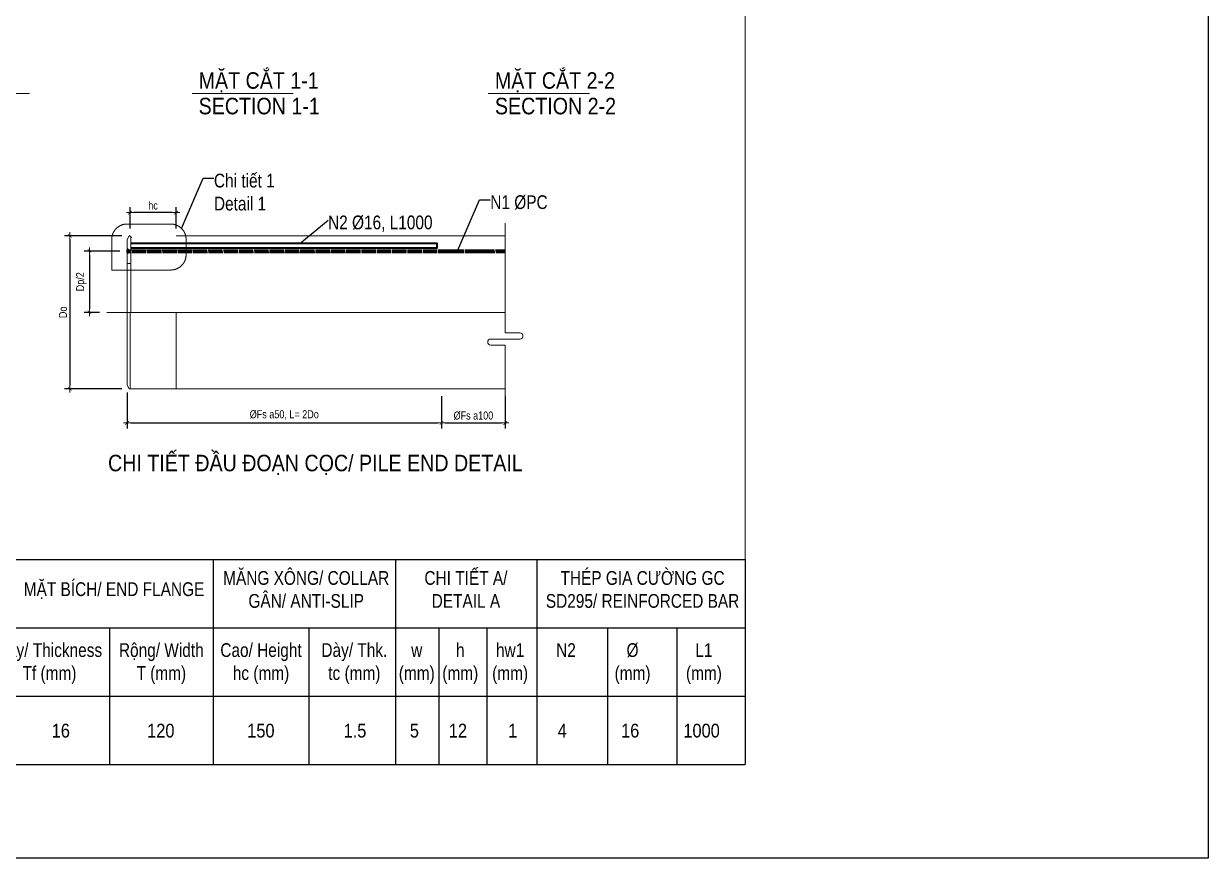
# Model space of a CAD drawing. Header units: millimetres. Extents: x -2123450 to -961021, y -260876 to 649159.
# Drawn here: x -1434058 to -1401835, y -137119 to -114402 of the extents above; entities that cross this region are included whole.
import ezdxf
from ezdxf.enums import TextEntityAlignment as Align

# ---------------------------------------------------------------- set-up
doc = ezdxf.new("R2010")
doc.units = ezdxf.units.MM
doc.header["$LTSCALE"] = 1000
doc.header["$MEASUREMENT"] = 0
doc.header["$PDMODE"] = 66
for name, pattern in [('CENTER2', [1.125, 0.75, -0.125, 0.125, -0.125]), ('CENTERX2', [4, 2.5, -0.5, 0.5, -0.5]), ('HIDDEN2', [4.7625, 3.175, -1.5875])]:
    doc.linetypes.add(name, pattern=pattern)
doc.layers.get('0').update_dxf_attribs({"linetype": 'CONTINUOUS'})
doc.layers.get('DEFPOINTS').update_dxf_attribs({"linetype": 'CONTINUOUS'})
for name, color, linetype, lineweight in [('4.DIM-F', 1, 'CONTINUOUS', 15), ('NDC_S_AXIS', 5, 'CENTER2', 15), ('NDC_S_BREAK-LINE', 1, 'CONTINUOUS', 15), ('NDC_S_CONTINUOUS', 3, 'CONTINUOUS', 20), ('NDC_S_DIM', 1, 'CONTINUOUS', 9), ('NDC_S_HATCH MATERIAL', 8, 'CONTINUOUS', 13), ('NDC_S_REBAR', 4, 'CONTINUOUS', 35), ('NDC_S_VN TEXT', 7, 'CONTINUOUS', 9)]:
    doc.layers.add(name, color=color, linetype=linetype, lineweight=lineweight)
doc.styles.add('NDC_ARIAL', font='arial.ttf', dxfattribs={"width": 0.8})
doc.dimstyles.new('DIM', dxfattribs={"dimtxt": 0.03, "dimasz": 0.035, "dimexe": 0.03, "dimexo": 0.03, "dimgap": 0.005, "dimtad": 1, "dimdec": 0, "dimlfac": 10000, "dimzin": 0, "dimdsep": 46, "dimtxsty": 'NDC_ARIAL', "dimblk": 'DOTSMALL', "dimcen": 0.05, "dimclrd": 1, "dimclre": 1, "dimadec": 0, "dimazin": 0, "dimtfac": 1, "dimtdec": 0, "dimtofl": 0, "dimtmove": 0, "dimatfit": 3, "dimfxl": 0.03, "dimtolj": 1, "dimtzin": 0, "dimarcsym": 0})
doc.dimstyles.new('NDC_1-100', dxfattribs={"dimscale": 100, "dimtxt": 2.2, "dimasz": 1, "dimexe": 1.5, "dimexo": 2, "dimgap": 0.8, "dimtad": 1, "dimdec": 0, "dimdsep": 46, "dimtxsty": 'NDC_ARIAL', "dimblk": 'DIMMARK', "dimcen": 49999.938995, "dimdle": 1.5, "dimclrd": 1, "dimclre": 1, "dimclrt": 3, "dimadec": 0, "dimazin": 0, "dimtfac": 1, "dimtdec": 0, "dimtix": 1, "dimtmove": 2, "dimatfit": 3, "dimfxl": 1, "dimarcsym": 0})

# ---------------------------------------------------------------- blocks, each defined once
blk = doc.blocks.new('_DotSmall')
at = {"color": 0, "linetype": 'ByBlock', "lineweight": 9, "const_width": 0.5}
blk.add_lwpolyline([(-0.0625, 0, 1), (0.0625, 0, 1)], format="xyb", close=True, dxfattribs=at)
blk = doc.blocks.new('DIMMARK')
at = {"layer": 'NDC_S_DIM', "color": 1}
blk.add_line((-1.5, 0), (1, 0), dxfattribs=at)
at = {"layer": 'NDC_S_DIM', "color": 2, "const_width": 0.15}
blk.add_lwpolyline([(-0.5, -0.5), (0.5, 0.5)], dxfattribs=at)
blk = doc.blocks.new('*D1148')
at = {"layer": 'DEFPOINTS', "color": 0, "transparency": 16777216}
for p in [(-1431164, -119545), (-1431164, -120176), (-1429914, -120176)]:
    blk.add_point(p, dxfattribs=at)
at = {"layer": 'NDC_S_DIM', "color": 1, "lineweight": -2, "transparency": 16777216}
for p, q in [((-1431164, -119976), (-1431164, -119395)), ((-1430014, -119545), (-1431064, -119545)), ((-1429914, -119976), (-1429914, -119395))]:
    blk.add_line(p, q, dxfattribs=at)
at = {"layer": 'NDC_S_DIM', "color": 1, "lineweight": -2, "transparency": 16777216, "xscale": 100, "yscale": 100, "zscale": 100, "rotation": 180}
blk.add_blockref('DIMMARK', (-1431164, -119545), dxfattribs=at)
at = {"layer": 'NDC_S_DIM', "color": 1, "lineweight": -2, "transparency": 16777216, "xscale": 100, "yscale": 100, "zscale": 100}
blk.add_blockref('DIMMARK', (-1429914, -119545), dxfattribs=at)
at = {"layer": 'NDC_S_DIM', "color": 3, "transparency": 16777216, "insert": (-1430539, -119353), "char_height": 220, "attachment_point": 5, "style": 'NDC_ARIAL'}
blk.add_mtext('hc', dxfattribs=at)
blk = doc.blocks.new('*D1149')
at = {"layer": 'DEFPOINTS', "color": 0, "transparency": 16777216}
for p in [(-1431247, -124243), (-1422693, -124343), (-1422693, -125270)]:
    blk.add_point(p, dxfattribs=at)
at = {"layer": 'NDC_S_DIM', "color": 1, "lineweight": -2, "transparency": 16777216}
for p, q in [((-1431247, -124443), (-1431247, -125420)), ((-1422693, -124543), (-1422693, -125420)), ((-1431147, -125270), (-1422793, -125270))]:
    blk.add_line(p, q, dxfattribs=at)
at = {"layer": 'NDC_S_DIM', "color": 1, "lineweight": -2, "transparency": 16777216, "xscale": 100, "yscale": 100, "zscale": 100, "rotation": 180}
blk.add_blockref('DIMMARK', (-1431247, -125270), dxfattribs=at)
at = {"layer": 'NDC_S_DIM', "color": 1, "lineweight": -2, "transparency": 16777216, "xscale": 100, "yscale": 100, "zscale": 100}
blk.add_blockref('DIMMARK', (-1422693, -125270), dxfattribs=at)
at = {"layer": 'NDC_S_DIM', "color": 3, "transparency": 16777216, "insert": (-1426970, -125054), "char_height": 220, "attachment_point": 5, "style": 'NDC_ARIAL'}
blk.add_mtext('ØFs a50, L= 2Do', dxfattribs=at)
blk = doc.blocks.new('*D1150')
at = {"layer": 'DEFPOINTS', "color": 0, "transparency": 16777216}
for p in [(-1422693, -124343), (-1420957, -124343), (-1420957, -125270)]:
    blk.add_point(p, dxfattribs=at)
at = {"layer": 'NDC_S_DIM', "color": 1, "lineweight": -2, "transparency": 16777216}
for p, q in [((-1422693, -124543), (-1422693, -125420)), ((-1420957, -124543), (-1420957, -125420)), ((-1422593, -125270), (-1421057, -125270))]:
    blk.add_line(p, q, dxfattribs=at)
at = {"layer": 'NDC_S_DIM', "color": 1, "lineweight": -2, "transparency": 16777216, "xscale": 100, "yscale": 100, "zscale": 100, "rotation": 180}
blk.add_blockref('DIMMARK', (-1422693, -125270), dxfattribs=at)
at = {"layer": 'NDC_S_DIM', "color": 1, "lineweight": -2, "transparency": 16777216, "xscale": 100, "yscale": 100, "zscale": 100}
blk.add_blockref('DIMMARK', (-1420957, -125270), dxfattribs=at)
at = {"layer": 'NDC_S_DIM', "color": 3, "transparency": 16777216, "insert": (-1421825, -125071), "char_height": 220, "attachment_point": 5, "style": 'NDC_ARIAL'}
blk.add_mtext('ØFs a100', dxfattribs=at)
blk = doc.blocks.new('*D1151')
at = {"layer": 'DEFPOINTS', "color": 0, "transparency": 16777216}
for p in [(-1431189, -120176), (-1432798, -124343), (-1431189, -124343)]:
    blk.add_point(p, dxfattribs=at)
at = {"layer": 'NDC_S_DIM', "color": 1, "lineweight": -2, "transparency": 16777216}
for p, q in [((-1431389, -120176), (-1432948, -120176)), ((-1432798, -120276), (-1432798, -124243)), ((-1431389, -124343), (-1432948, -124343))]:
    blk.add_line(p, q, dxfattribs=at)
at = {"layer": 'NDC_S_DIM', "color": 1, "lineweight": -2, "transparency": 16777216, "xscale": 100, "yscale": 100, "zscale": 100}
for p, rotation in [((-1432798, -120176), 90), ((-1432798, -124343), 270)]:
    blk.add_blockref('DIMMARK', p, dxfattribs=dict(at, rotation=rotation))
at = {"layer": 'NDC_S_DIM', "color": 3, "transparency": 16777216, "insert": (-1432989, -122259), "char_height": 220, "attachment_point": 5, "rotation": 90, "style": 'NDC_ARIAL'}
blk.add_mtext('Do', dxfattribs=at)
blk = doc.blocks.new('*D1152')
at = {"layer": 'DEFPOINTS', "color": 0, "transparency": 16777216}
for p in [(-1431243, -120592), (-1432267, -122259), (-1431799, -122259)]:
    blk.add_point(p, dxfattribs=at)
at = {"layer": 'NDC_S_DIM', "color": 1, "lineweight": -2, "transparency": 16777216}
for p, q in [((-1431443, -120592), (-1432417, -120592)), ((-1432267, -120692), (-1432267, -122159)), ((-1431999, -122259), (-1432417, -122259))]:
    blk.add_line(p, q, dxfattribs=at)
at = {"layer": 'NDC_S_DIM', "color": 1, "lineweight": -2, "transparency": 16777216, "xscale": 100, "yscale": 100, "zscale": 100}
for p, rotation in [((-1432267, -120592), 90), ((-1432267, -122259), 270)]:
    blk.add_blockref('DIMMARK', p, dxfattribs=dict(at, rotation=rotation))
at = {"layer": 'NDC_S_DIM', "color": 3, "transparency": 16777216, "insert": (-1432490, -121426), "char_height": 220, "attachment_point": 5, "rotation": 90, "style": 'NDC_ARIAL'}
blk.add_mtext('Dp/2', dxfattribs=at)
blk = doc.blocks.new('CHI TIET DAU DOAN COC TOLE PHANG')
at = {"linetype": 'HIDDEN2', "ltscale": 0.2}
blk.add_lwpolyline([(0.209, 0.2885), (0.0663, 0.2885, 0.414214), (0.0163, 0.2385), (0.0163, 0.1383), (0.209, 0.1383, 0.414214), (0.259, 0.1883), (0.259, 0.2385, 0.414214)], format="xyb", close=True, dxfattribs=at)
at = {"layer": 'NDC_S_AXIS', "linetype": 'CENTERX2'}
for p, q in [((0.3192, 0), (0, 0)), ((1.301, 0), (0.3192, 0))]:
    blk.add_line(p, q, dxfattribs=at)
at = {"layer": 'NDC_S_BREAK-LINE'}
blk.add_lwpolyline([(1.301, 0.2915), (1.301, -0.0672), (1.3485, -0.0672, -1), (1.3485, -0.0872), (1.301, -0.0872), (1.2534, -0.0872, 1), (1.2534, -0.1072), (1.301, -0.1072), (1.301, -0.2909)], format="xyb", dxfattribs=at)
at = {"layer": 'NDC_S_CONTINUOUS'}
for p, q in [((0.0782, 0.2035), (0.0782, 0.247)), ((0.2262, 0.25), (1.301, 0.25)), ((0.0712, 0.2065), (0.0662, 0.2065)), ((0.0712, 0.1935), (0.0662, 0.1935)), ((0.0712, 0.2065), (0.0712, 0.2045)), ((0.0712, 0.2045), (0.0782, 0.2045)), ((0.0712, 0.1955), (0.0712, 0.1935)), ((0.0712, 0.1955), (0.0782, 0.1955)), ((0.0782, 0.1965), (0.0782, 0)), ((0.0782, 0.16), (0.0662, 0.16)), ((0.0762, 0), (0.0762, -0.25)), ((0.2262, 0), (0.2262, -0.25)), ((0.0762, -0.25), (0.2262, -0.25)), ((0.2262, -0.25), (1.301, -0.25))]:
    blk.add_line(p, q, dxfattribs=at)
blk.add_lwpolyline([(0.0762, -0.248), (0.0762, -0.25), (0.0732, -0.25), (0.0672, -0.238), (0.0662, -0.238), (0.0662, 0.238), (0.0672, 0.238), (0.0732, 0.25), (0.0762, 0.25), (0.0762, 0.247)], dxfattribs=at)
at = {"layer": 'NDC_S_REBAR'}
for p, q in [((0.0702, 0.2035), (0.0782, 0.2035)), ((0.0702, 0.1965), (0.0788, 0.1965)), ((0.0813, 0.2035), (0.1283, 0.2035)), ((0.0818, 0.1965), (0.1288, 0.1965)), ((0.1313, 0.2035), (0.1783, 0.2035)), ((0.1318, 0.1965), (0.1788, 0.1965)), ((0.1813, 0.2035), (0.2262, 0.2035)), ((0.1818, 0.1965), (0.2262, 0.1965)), ((0.2262, 0.2035), (0.2283, 0.2035)), ((0.2262, 0.1965), (0.2288, 0.1965)), ((0.2313, 0.2035), (0.2783, 0.2035)), ((0.2318, 0.1965), (0.2788, 0.1965)), ((0.2813, 0.2035), (0.3283, 0.2035)), ((0.2818, 0.1965), (0.3288, 0.1965)), ((0.3313, 0.2035), (0.3783, 0.2035)), ((0.3318, 0.1965), (0.3788, 0.1965)), ((0.3813, 0.2035), (0.4283, 0.2035)), ((0.3818, 0.1965), (0.4288, 0.1965)), ((0.4313, 0.2035), (0.4783, 0.2035)), ((0.4318, 0.1965), (0.4788, 0.1965)), ((0.4813, 0.2035), (0.5283, 0.2035)), ((0.4818, 0.1965), (0.5288, 0.1965)), ((0.5313, 0.2035), (0.5783, 0.2035)), ((0.5318, 0.1965), (0.5788, 0.1965)), ((0.5813, 0.2035), (0.6283, 0.2035)), ((0.5818, 0.1965), (0.6288, 0.1965)), ((0.6313, 0.2035), (0.6783, 0.2035)), ((0.6318, 0.1965), (0.6788, 0.1965)), ((0.6813, 0.2035), (0.7283, 0.2035)), ((0.6818, 0.1965), (0.7288, 0.1965)), ((0.7313, 0.2035), (0.7783, 0.2035)), ((0.7318, 0.1965), (0.7788, 0.1965)), ((0.7813, 0.2035), (0.8283, 0.2035)), ((0.7818, 0.1965), (0.8288, 0.1965)), ((0.8313, 0.2035), (0.8783, 0.2035)), ((0.8318, 0.1965), (0.8788, 0.1965)), ((0.8813, 0.2035), (0.9283, 0.2035)), ((0.8818, 0.1965), (0.9288, 0.1965)), ((0.9313, 0.2035), (0.9783, 0.2035)), ((0.9318, 0.1965), (0.9788, 0.1965)), ((0.9813, 0.2035), (1.0283, 0.2035)), ((0.9818, 0.1965), (1.0288, 0.1965)), ((1.0313, 0.2035), (1.0783, 0.2035)), ((1.0318, 0.1965), (1.0788, 0.1965)), ((1.0813, 0.2035), (1.1659, 0.2035)), ((1.0818, 0.1965), (1.1668, 0.1965)), ((1.1689, 0.2035), (1.2659, 0.2035)), ((1.1698, 0.1965), (1.2668, 0.1965)), ((1.2689, 0.2035), (1.301, 0.2035)), ((1.2698, 0.1965), (1.301, 0.1965))]:
    blk.add_line(p, q, dxfattribs=at)
blk.add_ellipse((0.0686, 0.2), major_axis=(0, 0.0055), ratio=0.363902, start_param=5.391025, end_param=10.293338, dxfattribs=at)
blk = doc.blocks.new('thep gia cuong')
at = {"layer": 'NDC_S_REBAR'}
blk.add_lwpolyline([(0, -0.014), (1, -0.014), (1, 0), (0, 0)], dxfattribs=at)

msp = doc.modelspace()

# ---------------------------------------------------------------- hatches: boundary and pattern name
at = {"layer": 'NDC_S_HATCH MATERIAL'}
h = msp.add_hatch(dxfattribs=at)
h.set_pattern_fill('ANSI37', color=256, scale=208.333333)
h.set_pattern_definition([(45, (-1800152.062, -350890.517), (-18.4142391, 18.4142391), []), (135, (-1800152.062, -350890.517), (-18.4142391, -18.4142391), [])])
edge = h.paths.add_edge_path()
edge.add_line((-1431122.05, -120201.09), (-1431147.05, -120201.09))
edge.add_line((-1431147.05, -120201.09), (-1431147.05, -120226.09))
edge.add_arc((-1431147.05, -120201.09), 25, 270, 360)

# ---------------------------------------------------------------- linework, layer by layer
for p, q in [((-1466881.82, -128988.61), (-1414434.86, -128988.61)), ((-1428902.39, -128988.61), (-1428902.39, -134568.96)), ((-1423945.31, -128988.61), (-1423945.31, -134568.96)), ((-1420099.63, -128988.61), (-1420099.63, -134568.96)), ((-1420099.63, -128988.61), (-1420099.63, -134568.96)), ((-1414434.86, -128988.61), (-1414434.86, -134568.96)), ((-1466881.82, -130848.73), (-1414434.86, -130848.73)), ((-1431725.86, -130848.73), (-1431725.86, -134568.96)), ((-1426305.25, -130848.73), (-1426305.25, -134568.96)), ((-1422766.5, -130848.73), (-1422766.5, -134568.96)), ((-1421455.66, -130848.73), (-1421455.66, -134568.96)), ((-1418180.75, -130848.73), (-1418180.75, -134568.96)), ((-1416293.39, -130848.73), (-1416293.39, -134568.96)), ((-1459143.84, -132708.85), (-1414434.86, -132708.85)), ((-1466881.82, -134568.96), (-1414434.86, -134568.96))]:
    msp.add_line(p, q)
at = {"layer": '4.DIM-F'}
for p, q in [((-1438181.04, -116304.93), (-1433897.78, -116304.93)), ((-1429478.81, -116304.93), (-1426725.04, -116304.93)), ((-1421419.63, -116304.93), (-1418665.86, -116304.93))]:
    msp.add_line(p, q, dxfattribs=at)
at = {"layer": 'DEFPOINTS'}
msp.add_lwpolyline([(-1527984.86, -48018.96), (-1401834.86, -48018.96), (-1401834.86, -137118.96), (-1527984.86, -137118.96)], close=True, dxfattribs=at)
at = {"layer": 'NDC_S_CONTINUOUS'}
msp.add_line((-1414434.86, -53837.68), (-1414434.86, -134568.96), dxfattribs=at)
at = {"layer": 'NDC_S_HATCH MATERIAL'}
msp.add_arc((-1431147.05, -120201.09), 25, 270, 0, dxfattribs=at)

# ---------------------------------------------------------------- block references
at = {"layer": 'NDC_S_HATCH MATERIAL', "xscale": 8333.333335864481, "yscale": 8333.333335864481, "zscale": 8333.333335864481}
for name, p in [('CHI TIET DAU DOAN COC TOLE PHANG', (-1431798.51, -122259.43)), ('thep gia cuong', (-1431147.05, -120382.34))]:
    msp.add_blockref(name, p, dxfattribs=at)

# ---------------------------------------------------------------- texts
at = {"layer": 'NDC_S_VN TEXT', "lineweight": 70, "style": 'NDC_ARIAL', "width": 0.85}
for s, p in [('MẶT CẮT 1-1', (-1429299.22, -116173.63)), ('MẶT CẮT 2-2', (-1421240.03, -116173.63)), ('SECTION 1-1', (-1429299.22, -116869.43)), ('SECTION 2-2', (-1421240.03, -116869.43))]:
    msp.add_text(s, height=450, dxfattribs=at).set_placement(p)
msp.add_text('CHI TIẾT ĐẦU ĐOẠN CỌC/ PILE END DETAIL', height=450, dxfattribs=at).set_placement((-1426122.49, -126584.94), align=Align.CENTER)
at = {"layer": 'NDC_S_VN TEXT', "style": 'NDC_ARIAL', "width": 0.85}
for s, p in [('16', (-1433047.62, -133830.88)), ('120', (-1430327.42, -133830.88)), ('150', (-1427605.61, -133830.88)), ('1.5', (-1425046.34, -133830.88)), ('5', (-1423430.14, -133830.88)), ('12', (-1422246.36, -133830.88)), ('1', (-1420753.98, -133830.88)), ('4', (-1419406.56, -133830.88)), ('16', (-1417560.28, -133830.88)), ('1000', (-1415618.47, -133830.88))]:
    msp.add_text(s, height=375, dxfattribs=at).set_placement(p, align=Align.CENTER)
at = {"layer": 'NDC_S_VN TEXT', "char_height": 375, "attachment_point": 1, "style": 'NDC_ARIAL'}
for s, insert in [('{\\fArial|b0|i0|c0|p34;Chi tiết 1\\PDetail 1}', (-1428882.57, -118485.75)), ('{\\fArial|b0|i0|c0|p34;N1 \\A1;Ø\\A0;PC}', (-1421365.64, -119072.02)), ('\\A1;N2 Ø16, L1000', (-1425778.71, -119624.03))]:
    msp.add_mtext(s, dxfattribs=dict(at, insert=insert))
at = {"layer": 'NDC_S_VN TEXT', "char_height": 375, "attachment_point": 2, "style": 'NDC_ARIAL'}
for s, width, insert in [('MĂNG XÔNG/ COLLAR\\PGÂN/ ANTI-SLIP', 5400.8432, (-1426373.14, -129300.74)), ('CHI TIẾT A/ DETAIL A', 2940.998, (-1422028.27, -129300.74)), ('THÉP GIA CƯỜNG GC SD295/ REINFORCED BAR', 5856.9136, (-1417223.11, -129300.74)), ('MẶT BÍCH/ END FLANGE', 5725.6224, (-1431600.17, -129605.79)), ('Dày/ Thickness Tf (mm)', 3146.0894, (-1433356.09, -131263.74)), ('Rộng/ Width\\PT (mm)', 2739.5929, (-1430313.74, -131263.74)), ('Cao/ Height\\Phc (mm)', 2401.6107, (-1427602.17, -131263.74)), ('Dày/ Thk.\\Ptc (mm)', 2300.003, (-1425063.35, -131263.74)), ('w\\P(mm)', 0.1346, (-1423365.76, -131263.74)), ('h\\P(mm)', 704.2382, (-1422181.98, -131263.74)), ('hw1\\P(mm)', 0.1346, (-1420825.96, -131263.74)), ('N2', 0.1346, (-1419305.87, -131263.74)), ('\\A1;Ø{\\A0;\\P(mm)}', 0.1346, (-1417495.91, -131263.74)), ('L1\\P(mm)', 0.1346, (-1415554.09, -131263.74))]:
    msp.add_mtext_dynamic_manual_height_columns(s, width=width, gutter_width=0.37, heights=[0], dxfattribs=dict(at, insert=insert))

# ---------------------------------------------------------------- dimensions: what is measured, and where the dimension line sits
at = {"layer": 'NDC_S_DIM'}
for base, p1, p2, text, picture, middle in [((-1431163.72, -119545.02), (-1429913.72, -120176.09), (-1431163.72, -120176.09), 'hc', '*D1148', (-1430538.72, -119353.22)), ((-1422693.17, -125269.93), (-1431247.05, -124242.76), (-1422693.17, -124342.76), 'ØFs a50, L= 2Do', '*D1149', (-1426970.11, -125054.12)), ((-1420957.11, -125269.93), (-1422693.17, -124342.76), (-1420957.11, -124342.76), 'ØFs a100', '*D1150', (-1421825.14, -125071.45))]:
    dim = msp.add_linear_dim(base=base, p1=p1, p2=p2, text=text, dimstyle='NDC_1-100', dxfattribs=at)
    dim.commit()
    dim.dimension.update_dxf_attribs({"geometry": picture, "text_midpoint": middle})
for base, p1, p2, text, picture, middle in [((-1432797.67, -124342.76), (-1431188.72, -120176.09), (-1431188.72, -124342.76), 'Do', '*D1151', (-1432989.47, -122259.43)), ((-1432267.14, -122259.43), (-1431243.11, -120591.91), (-1431798.51, -122259.43), 'Dp/2', '*D1152', (-1432489.56, -121425.67))]:
    dim = msp.add_linear_dim(base=base, p1=p1, p2=p2, angle=90, text=text, dimstyle='NDC_1-100', dxfattribs=at)
    dim.commit()
    dim.dimension.update_dxf_attribs({"geometry": picture, "text_midpoint": middle})

# ---------------------------------------------------------------- leaders
at = {"layer": 'NDC_S_DIM', "annotation_type": 0, "has_hookline": 1, "hookline_direction": 0, "text_width": 1556.07}
msp.add_leader([(-1429762.42, -119977.32), (-1429177.31, -118610.75), (-1428882.58, -118610.75)], dimstyle='DIM', override={"dimgap": 0.005, "dimtad": 0}, dxfattribs=at)
at = {"layer": 'NDC_S_VN TEXT', "annotation_type": 0, "has_hookline": 1, "hookline_direction": 0}
for points, text_width in [([(-1422245.48, -120563.59), (-1421660.37, -119197.02), (-1421365.64, -119197.02)], 1511.87), ([(-1426544.4, -120382.34), (-1425778.75, -119749.03), (-1425778.71, -119749.03)], 2790.65)]:
    msp.add_leader(points, dimstyle='DIM', override={"dimgap": 0.005, "dimtad": 0}, dxfattribs=dict(at, text_width=text_width))

doc.saveas('drawing.dxf')
